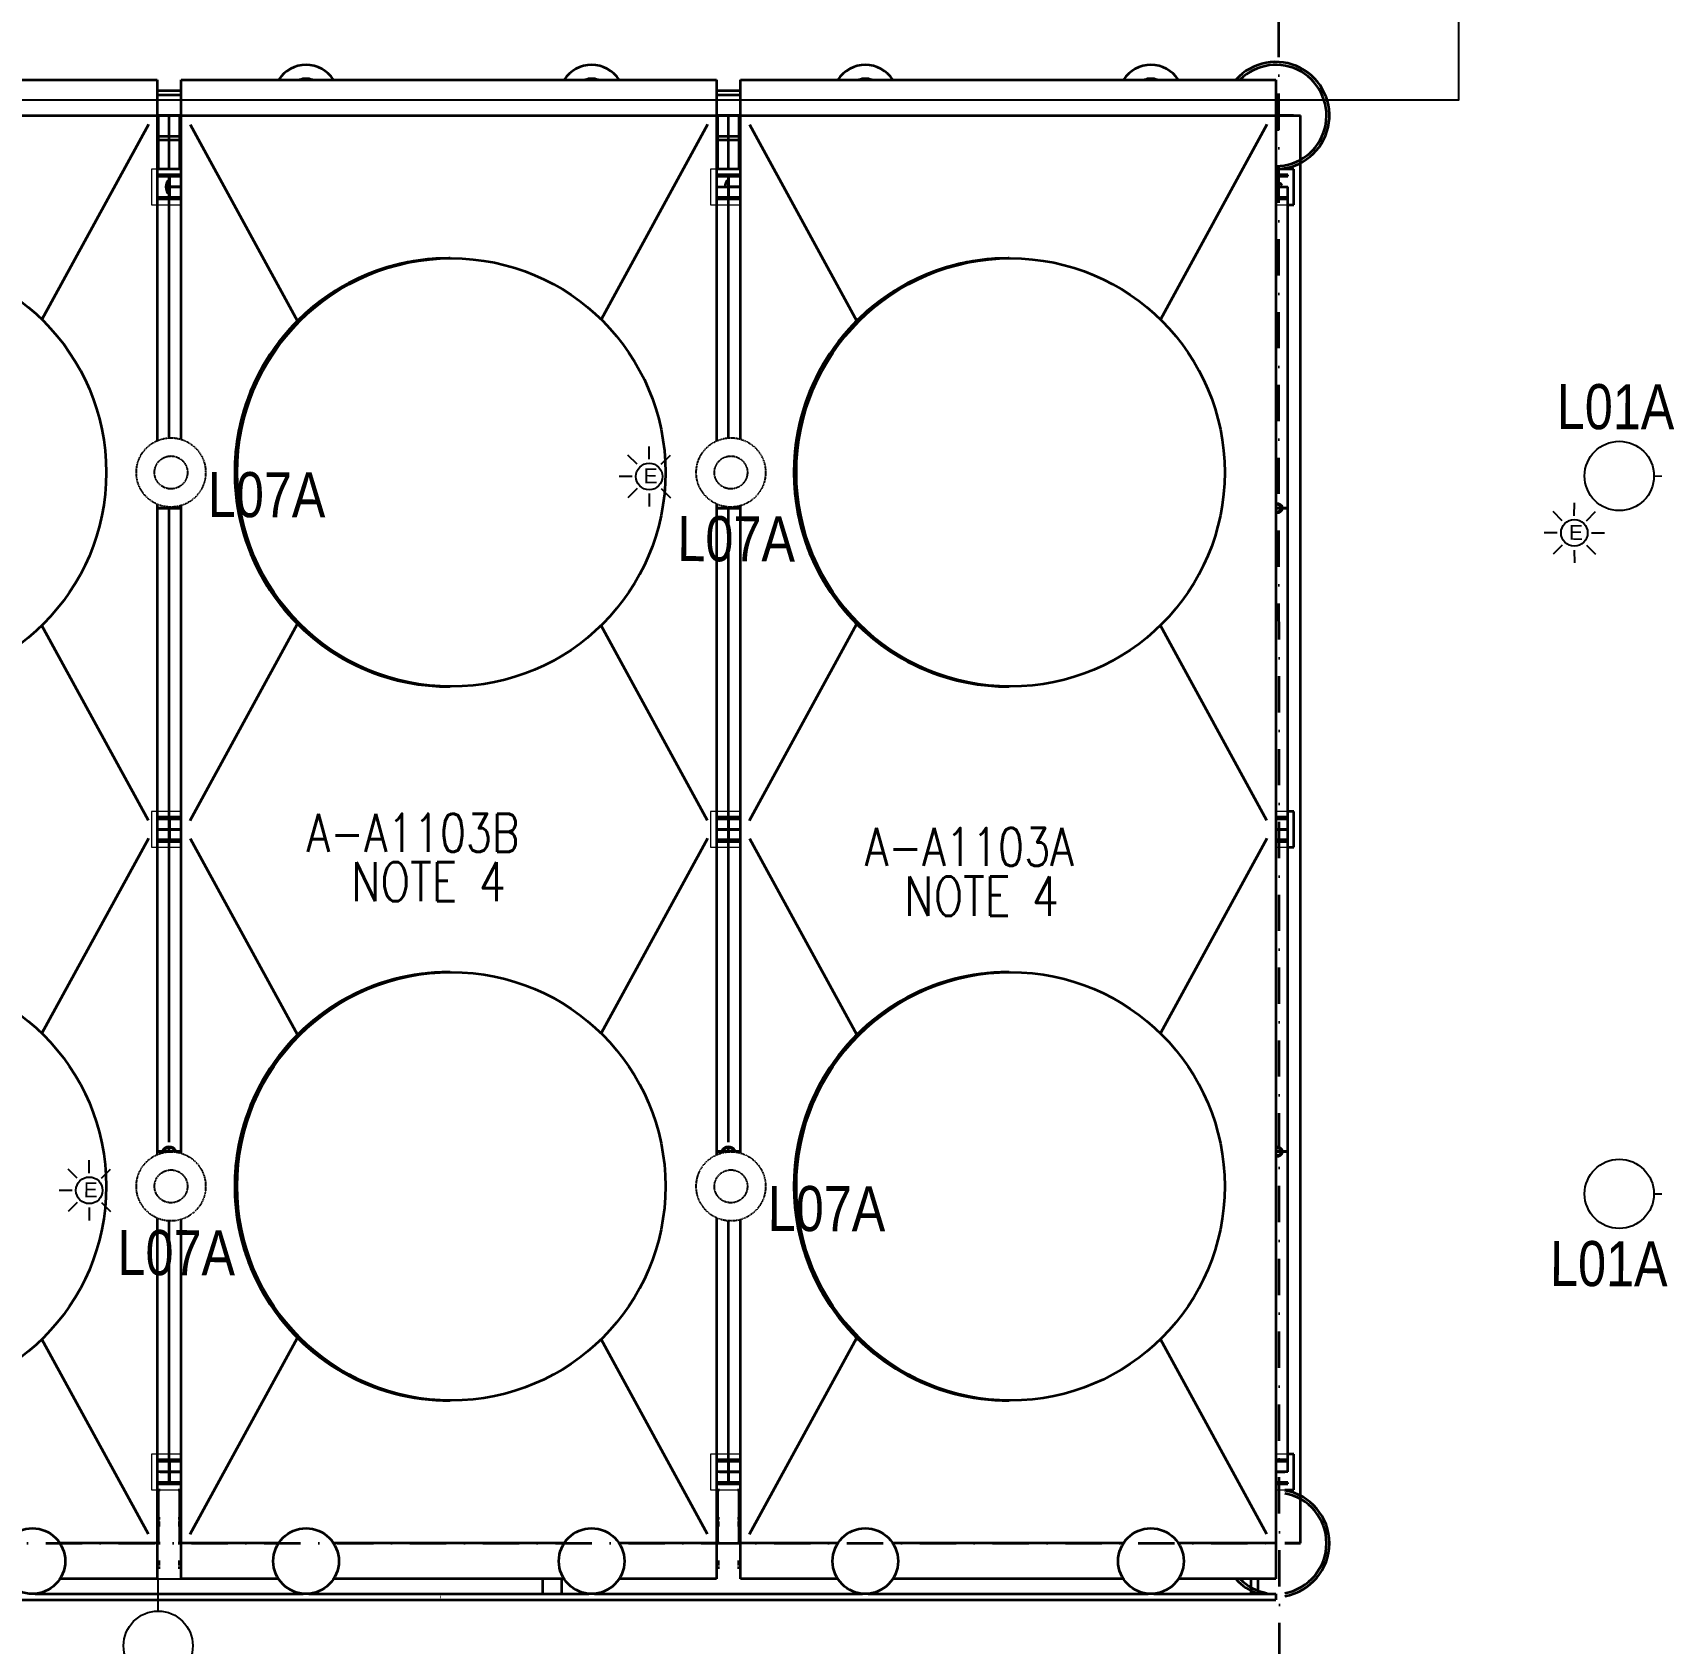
# Model space of a CAD drawing. Header units: inches. Extents: x 3135 to 9031, y -914 to 4011.
# Drawn here: x 5686 to 6230, y 2868 to 3409 of the extents above; entities that cross this region are included whole.
import ezdxf
from ezdxf.enums import TextEntityAlignment as Align

# ---------------------------------------------------------------- set-up
doc = ezdxf.new("R2010")
doc.units = ezdxf.units.IN
doc.header["$MEASUREMENT"] = 0
for name, pattern in [('BORDER2', [22.225044, 6.350013, -3.175006, 6.350013, -3.175006, 0, -3.175006]), ('DASHDOT2', [12.700025, 6.350013, -3.175006, 0, -3.175006]), ('DGN Style 2', [25.56082, 15.336492, -10.224328]), ('HIDDEN2', [0.1875, 0.125, -0.0625])]:
    doc.linetypes.add(name, pattern=pattern)
for name, color, linetype in [('Default', 7, 'Continuous'), ('E-LIGHTING', 41, 'Continuous'), ('TF_P_Equipment', 7, 'Continuous'), ('TF_P_Steel', 7, 'Continuous')]:
    doc.layers.add(name, color=color, linetype=linetype)
doc.styles.add('Arial', font='arial.ttf')
doc.styles.add('ROMANS', font='romans.shx')

# ---------------------------------------------------------------- blocks, each defined once
blk = doc.blocks.new('A$Cdd380a1b')
at = {"layer": 'TF_P_Equipment', "color": 8, "linetype": 'Continuous', "lineweight": 35}
for p, q in [((-58.9923, -8.7912), (-57.5861, -8.7912)), ((-57.5861, -8.7912), (-57.5861, -8.8849)), ((-57.5236, -8.7912), (-56.1173, -8.7912)), ((-57.5236, -8.8849), (-57.5236, -8.7912)), ((-56.1173, -8.7912), (-56.1173, -8.8849)), ((-56.0548, -8.7912), (-54.6486, -8.7912)), ((-56.0548, -8.8849), (-56.0548, -8.7912)), ((-54.6486, -8.7912), (-54.6486, -8.8849)), ((-58.9923, -8.8849), (-57.5861, -8.8849)), ((-57.5861, -8.8849), (-57.5861, -12.6349)), ((-57.5236, -12.6349), (-57.5236, -8.8849)), ((-57.5236, -8.8849), (-56.1173, -8.8849)), ((-56.1173, -8.8849), (-56.1173, -12.6349)), ((-56.0548, -8.8849), (-54.6486, -8.8849)), ((-56.0548, -12.6349), (-56.0548, -8.8849)), ((-54.6486, -8.8849), (-54.6486, -12.6349)), ((-57.6096, -8.9086), (-57.8892, -9.4206)), ((-57.5, -8.9086), (-57.2182, -9.4247)), ((-56.1408, -8.9086), (-56.4205, -9.4206)), ((-56.0313, -8.9086), (-55.7494, -9.4247)), ((-54.6721, -8.9086), (-54.9517, -9.4206)), ((-57.5236, -9.0256), (-57.5861, -9.0256)), ((-57.5236, -9.0256), (-57.5861, -9.0256)), ((-56.0548, -9.0256), (-56.1173, -9.0256)), ((-56.0548, -9.0256), (-56.1173, -9.0256)), ((-54.6017, -9.0256), (-54.6486, -9.0256)), ((-54.6017, -9.0256), (-54.6486, -9.0256)), ((-54.6017, -9.1193), (-54.6017, -9.0256)), ((-54.6017, -9.1193), (-54.6017, -9.0256)), ((-54.6173, -9.1193), (-54.6017, -9.1193)), ((-54.6173, -9.1193), (-54.6017, -9.1193)), ((-57.6096, -10.7363), (-57.8892, -10.2243)), ((-57.5, -10.7363), (-57.2182, -10.2202)), ((-56.1408, -10.7363), (-56.4205, -10.2243)), ((-56.0313, -10.7363), (-55.7494, -10.2202)), ((-54.6721, -10.7363), (-54.9517, -10.2243)), ((-54.6017, -10.7131), (-54.6173, -10.7131)), ((-54.6017, -10.7131), (-54.6173, -10.7131)), ((-54.6017, -10.8068), (-54.6017, -10.7131)), ((-54.6017, -10.8068), (-54.6017, -10.7131)), ((-57.6096, -10.7836), (-57.8892, -11.2956)), ((-57.5, -10.7836), (-57.2182, -11.2997)), ((-56.1408, -10.7836), (-56.4205, -11.2956)), ((-56.0313, -10.7836), (-55.7494, -11.2997)), ((-54.6721, -10.7836), (-54.9517, -11.2956)), ((-54.6173, -10.8068), (-54.6017, -10.8068)), ((-54.6173, -10.8068), (-54.6017, -10.8068)), ((-57.6096, -12.6113), (-57.8892, -12.0993)), ((-57.5, -12.6113), (-57.2182, -12.0952)), ((-56.1408, -12.6113), (-56.4205, -12.0993)), ((-56.0313, -12.6113), (-55.7494, -12.0952)), ((-54.6721, -12.6113), (-54.9517, -12.0993)), ((-54.6017, -12.4006), (-54.6173, -12.4006)), ((-54.6017, -12.4006), (-54.6173, -12.4006)), ((-54.6017, -12.4943), (-54.6017, -12.4006)), ((-54.6017, -12.4943), (-54.6017, -12.4006)), ((-57.5861, -12.4943), (-57.5786, -12.4943)), ((-57.5861, -12.4943), (-57.5786, -12.4943)), ((-57.5311, -12.4943), (-57.5236, -12.4943)), ((-57.5311, -12.4943), (-57.5236, -12.4943)), ((-56.1173, -12.4943), (-56.1098, -12.4943)), ((-56.1173, -12.4943), (-56.1098, -12.4943)), ((-56.0623, -12.4943), (-56.0548, -12.4943)), ((-56.0623, -12.4943), (-56.0548, -12.4943)), ((-54.6248, -12.4943), (-54.6017, -12.4943)), ((-54.6248, -12.4943), (-54.6017, -12.4943)), ((-57.5861, -12.6349), (-57.842, -12.6349)), ((-57.5861, -12.6349), (-57.5861, -12.7287)), ((-57.5236, -12.7287), (-57.5236, -12.6349)), ((-57.2677, -12.6349), (-57.5236, -12.6349)), ((-56.5177, -12.6349), (-57.1232, -12.6349)), ((-56.1173, -12.6349), (-56.3732, -12.6349)), ((-56.1173, -12.6349), (-56.1173, -12.7287)), ((-55.799, -12.6349), (-56.0548, -12.6349)), ((-56.0548, -12.7287), (-56.0548, -12.6349)), ((-55.049, -12.6349), (-55.6545, -12.6349)), ((-54.6486, -12.6349), (-54.9045, -12.6349)), ((-54.6486, -12.6349), (-54.6486, -12.7287)), ((-57.5861, -12.7287), (-57.842, -12.7287)), ((-57.2677, -12.7287), (-57.5236, -12.7287)), ((-56.5177, -12.7287), (-57.1232, -12.7287)), ((-56.1173, -12.7287), (-56.3732, -12.7287)), ((-55.799, -12.7287), (-56.0548, -12.7287)), ((-55.049, -12.7287), (-55.6545, -12.7287)), ((-54.6486, -12.7287), (-54.9045, -12.7287))]:
    blk.add_line(p, q, dxfattribs=at)
at = {"layer": 'TF_P_Equipment', "color": 8, "linetype": 'HIDDEN2', "lineweight": 18}
for p, q in [((-57.6017, -9.0256), (-57.6017, -9.1193)), ((-57.6017, -9.0256), (-57.6017, -9.1193)), ((-57.5861, -9.0256), (-57.6017, -9.0256)), ((-57.5861, -9.0256), (-57.6017, -9.0256)), ((-56.1173, -9.0256), (-56.133, -9.0256)), ((-56.1173, -9.0256), (-56.133, -9.0256)), ((-56.133, -9.0256), (-56.133, -9.1193)), ((-56.133, -9.0256), (-56.133, -9.1193)), ((-57.6017, -9.1193), (-57.5236, -9.1193)), ((-57.6017, -9.1193), (-57.5236, -9.1193)), ((-56.133, -9.1193), (-56.0548, -9.1193)), ((-56.133, -9.1193), (-56.0548, -9.1193)), ((-54.6486, -9.1193), (-54.6173, -9.1193)), ((-54.6486, -9.1193), (-54.6173, -9.1193)), ((-57.5236, -10.7131), (-57.6017, -10.7131)), ((-57.5236, -10.7131), (-57.6017, -10.7131)), ((-57.6017, -10.7131), (-57.6017, -10.8068)), ((-57.6017, -10.7131), (-57.6017, -10.8068)), ((-56.133, -10.7131), (-56.133, -10.8068)), ((-56.133, -10.7131), (-56.133, -10.8068)), ((-56.0548, -10.7131), (-56.133, -10.7131)), ((-56.0548, -10.7131), (-56.133, -10.7131)), ((-54.6173, -10.7131), (-54.6486, -10.7131)), ((-54.6173, -10.7131), (-54.6486, -10.7131)), ((-57.6017, -10.8068), (-57.5236, -10.8068)), ((-57.6017, -10.8068), (-57.5236, -10.8068)), ((-56.133, -10.8068), (-56.0548, -10.8068)), ((-56.133, -10.8068), (-56.0548, -10.8068)), ((-54.6486, -10.8068), (-54.6173, -10.8068)), ((-54.6486, -10.8068), (-54.6173, -10.8068)), ((-57.6017, -12.4006), (-57.6017, -12.4943)), ((-57.6017, -12.4006), (-57.6017, -12.4943)), ((-57.5236, -12.4006), (-57.6017, -12.4006)), ((-57.5236, -12.4006), (-57.6017, -12.4006)), ((-56.133, -12.4006), (-56.133, -12.4943)), ((-56.133, -12.4006), (-56.133, -12.4943)), ((-56.0548, -12.4006), (-56.133, -12.4006)), ((-56.0548, -12.4006), (-56.133, -12.4006)), ((-54.6173, -12.4006), (-54.6486, -12.4006)), ((-54.6173, -12.4006), (-54.6486, -12.4006)), ((-57.6017, -12.4943), (-57.5861, -12.4943)), ((-57.6017, -12.4943), (-57.5861, -12.4943)), ((-57.5786, -12.4943), (-57.5311, -12.4943)), ((-57.5786, -12.4943), (-57.5311, -12.4943)), ((-56.133, -12.4943), (-56.1173, -12.4943)), ((-56.133, -12.4943), (-56.1173, -12.4943)), ((-56.1098, -12.4943), (-56.0623, -12.4943)), ((-56.1098, -12.4943), (-56.0623, -12.4943)), ((-54.6486, -12.4943), (-54.6248, -12.4943)), ((-54.6486, -12.4943), (-54.6248, -12.4943))]:
    blk.add_line(p, q, dxfattribs=at)
at = {"layer": 'TF_P_Equipment', "color": 8, "linetype": 'Continuous', "lineweight": 35}
for centre, radius in [((-58.2828, -9.8224), 0.5625), ((-58.2828, -9.8224), 0.5625), ((-56.8141, -9.8224), 0.5625), ((-56.8141, -9.8224), 0.5625), ((-55.3453, -9.8224), 0.5625), ((-55.3453, -9.8224), 0.5625), ((-58.2828, -11.6974), 0.5625), ((-58.2828, -11.6974), 0.5625), ((-56.8141, -11.6974), 0.5625), ((-56.8141, -11.6974), 0.5625), ((-55.3453, -11.6974), 0.5625), ((-55.3453, -11.6974), 0.5625), ((-57.9142, -12.6818), 0.0861), ((-57.1955, -12.6818), 0.0861), ((-56.4455, -12.6818), 0.0861), ((-55.7267, -12.6818), 0.0861), ((-54.9767, -12.6818), 0.0861)]:
    blk.add_circle(centre, radius, dxfattribs=at)
for centre, radius, start, end in [((-57.1955, -8.8381), 0.0861, 32.9759, 147.0241), ((-56.4455, -8.8381), 0.0861, 32.9759, 147.0241), ((-55.7267, -8.8381), 0.0861, 32.9759, 147.0241), ((-54.9767, -8.8381), 0.0861, 32.9759, 147.0241), ((-57.1955, -8.8381), 0.0498, 70.2501, 109.7499), ((-56.4455, -8.8381), 0.0498, 70.2501, 109.7499), ((-55.7267, -8.8381), 0.0498, 70.2501, 109.7499), ((-54.9767, -8.8381), 0.0498, 70.2501, 109.7499), ((-56.8204, -9.8224), 0.5625, 89.6749, 270.3251), ((-56.8204, -9.8224), 0.5625, 90, 270.3251), ((-56.8204, -9.8224), 0.5625, 89.6749, 135), ((-56.8204, -9.8224), 0.5625, 89.6749, 90), ((-55.3517, -9.8224), 0.5625, 89.6749, 270.3251), ((-55.3517, -9.8224), 0.5625, 90, 270.3251), ((-55.3517, -9.8224), 0.5625, 89.6749, 135), ((-55.3517, -9.8224), 0.5625, 89.6749, 90), ((-56.8204, -9.8224), 0.5625, 135, 225), ((-55.3517, -9.8224), 0.5625, 135, 225), ((-56.8204, -9.8224), 0.5625, 225, 270.3251), ((-55.3517, -9.8224), 0.5625, 225, 270.3251), ((-56.8204, -11.6974), 0.5625, 89.6749, 270.3251), ((-56.8204, -11.6974), 0.5625, 90, 270.3251), ((-56.8204, -11.6974), 0.5625, 89.6749, 135), ((-56.8204, -11.6974), 0.5625, 89.6749, 90), ((-55.3517, -11.6974), 0.5625, 89.6749, 270.3251), ((-55.3517, -11.6974), 0.5625, 90, 270.3251), ((-55.3517, -11.6974), 0.5625, 89.6749, 135), ((-55.3517, -11.6974), 0.5625, 89.6749, 90), ((-56.8204, -11.6974), 0.5625, 135, 225), ((-55.3517, -11.6974), 0.5625, 135, 225), ((-56.8204, -11.6974), 0.5625, 225, 270.3251), ((-55.3517, -11.6974), 0.5625, 225, 270.3251)]:
    blk.add_arc(centre, radius, start, end, dxfattribs=at)
at = {"layer": 'TF_P_Steel', "color": 8, "linetype": 'Continuous', "lineweight": 35}
for p, q in [((-57.5236, -8.8201), (-57.5861, -8.8201)), ((-57.5861, -8.8303), (-57.5236, -8.8303)), ((-56.0548, -8.8201), (-56.1173, -8.8201)), ((-56.1173, -8.8303), (-56.0548, -8.8303)), ((-54.6422, -8.9248), (-54.6422, -8.8451)), ((-57.5826, -8.8849), (-57.527, -8.8849)), ((-57.5826, -9.0256), (-57.5826, -8.8849)), ((-57.527, -9.0256), (-57.527, -8.8849)), ((-56.1139, -8.8849), (-56.0583, -8.8849)), ((-56.1139, -9.0256), (-56.1139, -8.8849)), ((-56.0583, -9.0256), (-56.0583, -8.8849)), ((-54.6023, -8.8849), (-54.6486, -8.8849)), ((-54.6486, -8.8849), (-54.5837, -8.8849)), ((-54.5837, -12.6349), (-54.5837, -8.8849)), ((-57.5861, -8.9396), (-57.5236, -8.9396)), ((-57.5236, -8.9498), (-57.5861, -8.9498)), ((-56.1173, -8.9396), (-56.0548, -8.9396)), ((-56.0548, -8.9498), (-56.1173, -8.9498)), ((-57.5236, -9.0407), (-57.5861, -9.0407)), ((-57.5548, -9.0411), (-57.5861, -9.0411)), ((-57.5548, -9.0411), (-57.5861, -9.0411)), ((-57.5548, -9.0411), (-57.5861, -9.0411)), ((-57.5861, -9.0446), (-57.556, -9.0446)), ((-57.556, -9.0446), (-57.556, -9.0549)), ((-57.5236, -9.0411), (-57.5548, -9.0411)), ((-57.5548, -9.1038), (-57.5548, -9.0411)), ((-57.5548, -9.0411), (-57.5548, -9.1038)), ((-57.5548, -9.0411), (-57.5548, -9.1038)), ((-57.5548, -9.0411), (-57.5548, -9.1038)), ((-57.5536, -9.0446), (-57.5236, -9.0446)), ((-57.5536, -9.1003), (-57.5536, -9.0446)), ((-56.0548, -9.0407), (-56.1173, -9.0407)), ((-56.1173, -9.0446), (-56.0873, -9.0446)), ((-56.0873, -9.0446), (-56.0873, -9.1003)), ((-56.0861, -9.1038), (-56.0861, -9.0411)), ((-56.0548, -9.0411), (-56.0861, -9.0411)), ((-56.0861, -9.1038), (-56.0861, -9.0411)), ((-56.0548, -9.0411), (-56.0861, -9.0411)), ((-56.0849, -9.1003), (-56.0849, -9.0446)), ((-56.0849, -9.0446), (-56.0548, -9.0446)), ((-54.6173, -9.0407), (-54.6486, -9.0407)), ((-54.6474, -9.0446), (-54.6173, -9.0446)), ((-54.6474, -9.1003), (-54.6474, -9.0446)), ((-54.6173, -9.0446), (-54.6173, -9.0407)), ((-57.556, -9.1003), (-57.5861, -9.1003)), ((-57.5621, -9.0724), (-57.5236, -9.0724)), ((-57.556, -9.058), (-57.556, -9.0869)), ((-57.556, -9.09), (-57.556, -9.1003)), ((-57.5236, -9.1003), (-57.5536, -9.1003)), ((-56.1173, -9.0724), (-56.0548, -9.0724)), ((-56.0873, -9.1003), (-56.1173, -9.1003)), ((-56.0548, -9.1003), (-56.0849, -9.1003)), ((-54.6486, -9.0724), (-54.6173, -9.0724)), ((-54.6173, -9.1003), (-54.6474, -9.1003)), ((-54.6173, -9.9162), (-54.6173, -9.0724)), ((-54.6173, -9.1042), (-54.6173, -9.1003)), ((-57.5548, -9.1038), (-57.5861, -9.1038)), ((-57.5548, -9.1038), (-57.5861, -9.1038)), ((-57.5548, -9.1038), (-57.5861, -9.1038)), ((-57.5861, -9.1042), (-57.5236, -9.1042)), ((-57.5236, -9.1038), (-57.5548, -9.1038)), ((-56.1173, -9.1042), (-56.0548, -9.1042)), ((-56.0548, -9.1038), (-56.0861, -9.1038)), ((-56.0548, -9.1038), (-56.0861, -9.1038)), ((-54.6486, -9.1042), (-54.6173, -9.1042)), ((-57.5861, -9.9162), (-57.5236, -9.9162)), ((-57.5236, -9.9162), (-57.5861, -9.9162)), ((-56.1173, -9.9162), (-56.0548, -9.9162)), ((-56.0548, -9.9162), (-56.1173, -9.9162)), ((-54.6173, -9.9162), (-54.6486, -9.9162)), ((-54.6486, -9.9162), (-54.6173, -9.9162)), ((-54.6486, -9.9162), (-54.6173, -9.9162)), ((-54.6173, -10.7599), (-54.6173, -9.9162)), ((-54.6173, -10.7599), (-54.6173, -9.9162)), ((-57.5236, -10.7282), (-57.5861, -10.7282)), ((-57.5548, -10.7286), (-57.5861, -10.7286)), ((-57.5548, -10.7286), (-57.5861, -10.7286)), ((-57.5548, -10.7286), (-57.5861, -10.7286)), ((-57.5861, -10.7321), (-57.556, -10.7321)), ((-57.556, -10.7321), (-57.556, -10.7878)), ((-57.5548, -10.7286), (-57.5236, -10.7286)), ((-57.5548, -10.7913), (-57.5548, -10.7286)), ((-57.5548, -10.7286), (-57.5548, -10.7913)), ((-57.5548, -10.7286), (-57.5548, -10.7913)), ((-57.5548, -10.7286), (-57.5548, -10.7913)), ((-57.5536, -10.7878), (-57.5536, -10.7321)), ((-57.5536, -10.7321), (-57.5236, -10.7321)), ((-56.0548, -10.7282), (-56.1173, -10.7282)), ((-56.1173, -10.7321), (-56.0873, -10.7321)), ((-56.0873, -10.7321), (-56.0873, -10.7878)), ((-56.0861, -10.7913), (-56.0861, -10.7286)), ((-56.0861, -10.7286), (-56.0548, -10.7286)), ((-56.0861, -10.7913), (-56.0861, -10.7286)), ((-56.0861, -10.7286), (-56.0548, -10.7286)), ((-56.0849, -10.7321), (-56.0548, -10.7321)), ((-56.0849, -10.7878), (-56.0849, -10.7321)), ((-54.6173, -10.7282), (-54.6486, -10.7282)), ((-54.6474, -10.7878), (-54.6474, -10.7321)), ((-54.6474, -10.7321), (-54.6173, -10.7321)), ((-54.6173, -10.7321), (-54.6173, -10.7282)), ((-57.5236, -10.7599), (-57.5861, -10.7599)), ((-57.5861, -10.7599), (-57.5236, -10.7599)), ((-57.556, -10.7878), (-57.5861, -10.7878)), ((-57.5548, -10.7913), (-57.5861, -10.7913)), ((-57.5548, -10.7913), (-57.5861, -10.7913)), ((-57.5548, -10.7913), (-57.5861, -10.7913)), ((-57.5861, -10.7917), (-57.5236, -10.7917)), ((-57.5548, -10.7913), (-57.5236, -10.7913)), ((-57.5236, -10.7878), (-57.5536, -10.7878)), ((-56.1173, -10.7599), (-56.0548, -10.7599)), ((-56.0548, -10.7599), (-56.1173, -10.7599)), ((-56.0873, -10.7878), (-56.1173, -10.7878)), ((-56.1173, -10.7917), (-56.0548, -10.7917)), ((-56.0861, -10.7913), (-56.0548, -10.7913)), ((-56.0861, -10.7913), (-56.0548, -10.7913)), ((-56.0548, -10.7878), (-56.0849, -10.7878)), ((-54.6486, -10.7599), (-54.6173, -10.7599)), ((-54.6173, -10.7599), (-54.6486, -10.7599)), ((-54.6173, -10.7599), (-54.6486, -10.7599)), ((-54.6486, -10.7917), (-54.6173, -10.7917)), ((-54.6173, -10.7878), (-54.6474, -10.7878)), ((-54.6173, -11.6064), (-54.6173, -10.7599)), ((-54.6173, -10.7917), (-54.6173, -10.7878)), ((-57.5861, -11.6064), (-57.5236, -11.6064)), ((-57.5236, -11.6064), (-57.5861, -11.6064)), ((-56.1173, -11.6064), (-56.0548, -11.6064)), ((-56.0548, -11.6064), (-56.1173, -11.6064)), ((-54.6486, -11.6064), (-54.6173, -11.6064)), ((-54.6173, -11.6064), (-54.6486, -11.6064)), ((-54.6173, -12.4474), (-54.6173, -11.6064)), ((-57.5236, -12.4157), (-57.5861, -12.4157)), ((-57.5548, -12.4161), (-57.5861, -12.4161)), ((-57.5548, -12.4161), (-57.5861, -12.4161)), ((-57.5548, -12.4161), (-57.5861, -12.4161)), ((-57.5548, -12.4788), (-57.5548, -12.4161)), ((-57.5548, -12.4161), (-57.5236, -12.4161)), ((-57.5548, -12.4161), (-57.5548, -12.4788)), ((-57.5548, -12.4161), (-57.5548, -12.4788)), ((-57.5548, -12.4161), (-57.5548, -12.4788)), ((-56.0548, -12.4157), (-56.1173, -12.4157)), ((-56.0861, -12.4788), (-56.0861, -12.4161)), ((-56.0861, -12.4161), (-56.0548, -12.4161)), ((-56.0861, -12.4788), (-56.0861, -12.4161)), ((-56.0861, -12.4161), (-56.0548, -12.4161)), ((-54.6173, -12.4157), (-54.6486, -12.4157)), ((-54.6173, -12.4196), (-54.6173, -12.4157)), ((-57.5861, -12.4196), (-57.556, -12.4196)), ((-57.5236, -12.4474), (-57.5861, -12.4474)), ((-57.5786, -12.4474), (-57.5311, -12.4474)), ((-57.556, -12.4196), (-57.556, -12.4753)), ((-57.5536, -12.4753), (-57.5536, -12.4196)), ((-57.5536, -12.4196), (-57.5236, -12.4196)), ((-56.1173, -12.4196), (-56.0873, -12.4196)), ((-56.0548, -12.4474), (-56.1173, -12.4474)), ((-56.1098, -12.4474), (-56.0623, -12.4474)), ((-56.0873, -12.4196), (-56.0873, -12.4753)), ((-56.0849, -12.4753), (-56.0849, -12.4196)), ((-56.0849, -12.4196), (-56.0548, -12.4196)), ((-54.6173, -12.4474), (-54.6486, -12.4474)), ((-54.6486, -12.4474), (-54.6248, -12.4474)), ((-54.6474, -12.4196), (-54.6173, -12.4196)), ((-54.6474, -12.4753), (-54.6474, -12.4196)), ((-57.556, -12.4753), (-57.5861, -12.4753)), ((-57.5548, -12.4788), (-57.5861, -12.4788)), ((-57.5548, -12.4788), (-57.5861, -12.4788)), ((-57.5548, -12.4788), (-57.5861, -12.4788)), ((-57.5861, -12.4792), (-57.5236, -12.4792)), ((-57.5826, -12.6349), (-57.5826, -12.4943)), ((-57.5548, -12.4788), (-57.5236, -12.4788)), ((-57.5236, -12.4753), (-57.5536, -12.4753)), ((-57.527, -12.6349), (-57.527, -12.4943)), ((-56.0873, -12.4753), (-56.1173, -12.4753)), ((-56.1173, -12.4792), (-56.0548, -12.4792)), ((-56.1139, -12.6349), (-56.1139, -12.4943)), ((-56.0861, -12.4788), (-56.0548, -12.4788)), ((-56.0861, -12.4788), (-56.0548, -12.4788)), ((-56.0548, -12.4753), (-56.0849, -12.4753)), ((-56.0583, -12.6349), (-56.0583, -12.4943)), ((-54.6486, -12.4792), (-54.6173, -12.4792)), ((-54.6173, -12.4753), (-54.6474, -12.4753)), ((-54.6173, -12.4792), (-54.6173, -12.4753)), ((-57.5786, -12.5701), (-57.5861, -12.5701)), ((-57.5861, -12.5803), (-57.5786, -12.5803)), ((-57.5861, -12.5873), (-57.5786, -12.5873)), ((-57.5236, -12.5701), (-57.5311, -12.5701)), ((-57.5311, -12.5803), (-57.5236, -12.5803)), ((-57.5311, -12.5873), (-57.5236, -12.5873)), ((-56.1098, -12.5701), (-56.1173, -12.5701)), ((-56.1173, -12.5803), (-56.1098, -12.5803)), ((-56.1173, -12.5873), (-56.1098, -12.5873)), ((-56.0548, -12.5701), (-56.0623, -12.5701)), ((-56.0623, -12.5803), (-56.0548, -12.5803)), ((-56.0623, -12.5873), (-56.0548, -12.5873)), ((-57.5786, -12.6349), (-57.5826, -12.6349)), ((-57.527, -12.6349), (-57.5311, -12.6349)), ((-56.1098, -12.6349), (-56.1139, -12.6349)), ((-56.0583, -12.6349), (-56.0623, -12.6349)), ((-54.6248, -12.6349), (-54.6009, -12.6349)), ((-54.6248, -12.6349), (-54.5837, -12.6349)), ((-54.5837, -12.6349), (-54.6248, -12.6349)), ((-57.5861, -12.6826), (-57.5786, -12.6826)), ((-57.5861, -12.6896), (-57.5786, -12.6896)), ((-57.5786, -12.6998), (-57.5861, -12.6998)), ((-57.5311, -12.6826), (-57.5236, -12.6826)), ((-57.5311, -12.6896), (-57.5236, -12.6896)), ((-57.5236, -12.6998), (-57.5311, -12.6998)), ((-56.1173, -12.6826), (-56.1098, -12.6826)), ((-56.1173, -12.6896), (-56.1098, -12.6896)), ((-56.1098, -12.6998), (-56.1173, -12.6998)), ((-56.0623, -12.6826), (-56.0548, -12.6826)), ((-56.0623, -12.6896), (-56.0548, -12.6896)), ((-56.0548, -12.6998), (-56.0623, -12.6998)), ((-56.5736, -12.7676), (-56.5736, -12.7287)), ((-54.7134, -12.7676), (-54.7134, -12.7287)), ((-54.6962, -12.7287), (-54.6962, -12.7676)), ((-66.3673, -12.7835), (-54.6486, -12.7835)), ((-57.9068, -12.7676), (-57.2029, -12.7676)), ((-57.1881, -12.7676), (-56.4529, -12.7676)), ((-56.4736, -12.7676), (-56.4736, -12.7632)), ((-56.4381, -12.7676), (-55.7341, -12.7676)), ((-55.7193, -12.7676), (-54.9841, -12.7676)), ((-54.9693, -12.7676), (-54.6486, -12.7676)), ((-54.6486, -12.7676), (-54.6486, -12.7835))]:
    blk.add_line(p, q, dxfattribs=at)
at = {"layer": 'TF_P_Steel', "color": 8, "linetype": 'DASHDOT2', "lineweight": 35}
for p, q in [((-57.5861, -8.8849), (-57.5236, -8.8849)), ((-57.5236, -8.8849), (-57.5861, -8.8849)), ((-57.5548, -9.0256), (-57.5548, -8.8849)), ((-56.1173, -8.8849), (-56.0548, -8.8849)), ((-56.0548, -8.8849), (-56.1173, -8.8849)), ((-56.0861, -9.0256), (-56.0861, -8.8849)), ((-57.5548, -9.0724), (-57.5621, -9.0724)), ((-57.5548, -9.0724), (-57.5621, -9.0724)), ((-57.5548, -9.0724), (-57.5621, -9.0724)), ((-57.5236, -9.0724), (-57.5548, -9.0724)), ((-57.5548, -9.9162), (-57.5548, -9.0724)), ((-56.0548, -9.0724), (-56.0861, -9.0724)), ((-56.0548, -9.0724), (-56.0861, -9.0724)), ((-56.0861, -9.9162), (-56.0861, -9.0724)), ((-57.5548, -10.7599), (-57.5548, -9.9162)), ((-56.0861, -10.7599), (-56.0861, -9.9162)), ((-57.5548, -10.7599), (-57.5861, -10.7599)), ((-57.5548, -10.7599), (-57.5861, -10.7599)), ((-57.5548, -10.7599), (-57.5861, -10.7599)), ((-57.5548, -10.7599), (-57.5236, -10.7599)), ((-57.5548, -11.5815), (-57.5548, -10.7599)), ((-56.0861, -10.7599), (-56.0548, -10.7599)), ((-56.0861, -10.7599), (-56.0548, -10.7599)), ((-56.0861, -11.5815), (-56.0861, -10.7599)), ((-57.5548, -11.6064), (-57.5548, -11.5961)), ((-57.5548, -11.6168), (-57.5548, -11.6064)), ((-56.0861, -11.6064), (-56.0861, -11.5961)), ((-56.0861, -11.6168), (-56.0861, -11.6064)), ((-57.5548, -12.4474), (-57.5548, -11.6312)), ((-56.0861, -12.4474), (-56.0861, -11.6312)), ((-57.5548, -12.4474), (-57.5861, -12.4474)), ((-57.5548, -12.4474), (-57.5861, -12.4474)), ((-57.5548, -12.4474), (-57.5861, -12.4474)), ((-57.5548, -12.4474), (-57.5236, -12.4474)), ((-56.0861, -12.4474), (-56.0548, -12.4474)), ((-56.0861, -12.4474), (-56.0548, -12.4474)), ((-57.5861, -12.6349), (-57.5786, -12.6349)), ((-57.5861, -12.6349), (-57.5786, -12.6349)), ((-57.5786, -12.6349), (-57.5861, -12.6349)), ((-57.5311, -12.6349), (-57.5236, -12.6349)), ((-57.5311, -12.6349), (-57.5236, -12.6349)), ((-57.5236, -12.6349), (-57.5311, -12.6349)), ((-56.1173, -12.6349), (-56.1098, -12.6349)), ((-56.1173, -12.6349), (-56.1098, -12.6349)), ((-56.1098, -12.6349), (-56.1173, -12.6349)), ((-56.0623, -12.6349), (-56.0548, -12.6349)), ((-56.0623, -12.6349), (-56.0548, -12.6349)), ((-56.0548, -12.6349), (-56.0623, -12.6349)), ((-56.5236, -12.7676), (-56.5236, -12.7287)), ((-66.3673, -12.7756), (-54.6486, -12.7756))]:
    blk.add_line(p, q, dxfattribs=at)
at = {"layer": 'TF_P_Steel', "color": 8, "linetype": 'DASHDOT2', "lineweight": 35, "ltscale": 0.015}
for points in [[(-54.6376, -17.339), (-54.6422, -5.1349)], [(-76.4334, -8.8849), (-54.6422, -8.8849)], [(-76.4334, -12.6349), (-54.6422, -12.6349)]]:
    blk.add_lwpolyline(points, dxfattribs=at)
at = {"layer": 'TF_P_Steel', "color": 8, "linetype": 'Continuous', "lineweight": 35}
for centre, radius, start, end in [((-54.6486, -8.8849), 0.1407, 272.075, 138.2233), ((-54.6486, -8.8849), 0.133, 270, 135.1915), ((-54.6486, -12.6349), 0.1407, 279.7168, 80.2832), ((-54.6486, -12.6349), 0.133, 280.2844, 79.7156), ((-54.6486, -12.6349), 0.1407, 221.7767, 250.5391), ((-54.6486, -12.6349), 0.133, 224.8085, 259.7156)]:
    blk.add_arc(centre, radius, start, end, dxfattribs=at)
for centre, major_axis, ratio, start_param, end_param in [((-57.5548, -9.0724), (0, 0.0176), 0.498124, 0, 3.141593), ((-57.5548, -9.0724), (0, 0.0176), 0.498124, 0, 3.141593), ((-57.5548, -9.0724), (0, 0.0176), 0.498124, 0, 3.141593), ((-57.5548, -9.0724), (0, 0.0176), 0.498124, 0, 3.141593), ((-57.5548, -9.0724), (0, 0.0176), 0.498124, 0, 3.141593), ((-57.5548, -9.0724), (0, 0.0176), 0.498124, 0, 3.141593), ((-57.5548, -9.0724), (0, 0.0176), 0.498124, 0, 3.141593), ((-57.5548, -9.0724), (0, 0.0176), 0.498124, 0, 3.141593), ((-57.5548, -9.0724), (0, 0.0176), 0.498124, 0, 3.141593), ((-57.5548, -9.0724), (0, 0.0176), 0.498124, 0, 3.141593), ((-57.5548, -9.0724), (0, 0.0146), 0.498124, 0, 3.141593), ((-57.5548, -9.0724), (0, 0.0146), 0.498124, 0, 3.141593), ((-57.5548, -9.0724), (0, 0.0146), 0.498124, 0, 3.141593), ((-57.5548, -9.0724), (0, 0.0146), 0.498124, 0, 3.141593), ((-57.5548, -9.0724), (0, 0.0146), 0.498124, 0, 3.141593), ((-57.5548, -9.0724), (0, 0.0146), 0.498124, 0, 3.141593), ((-57.5548, -9.0724), (0, 0.0146), 0.498124, 0, 3.141593), ((-57.5548, -9.0724), (0, 0.0146), 0.498124, 0, 3.141593), ((-57.5548, -9.0724), (0, 0.0146), 0.498124, 0, 3.141593), ((-57.5548, -9.0724), (0, 0.0146), 0.498124, 0, 3.141593), ((-56.0861, -9.0724), (0, 0.0176), 0.506201, 0.260614, 1.570797), ((-56.0861, -9.0724), (0, 0.0176), 0.506201, 0.260614, 1.570797), ((-54.6486, -9.0725), (0, 0.0176), 0.506201, 4.712569, 6.146676), ((-54.6486, -9.0725), (0, 0.0176), 0.506201, 4.712569, 6.146676), ((-54.6486, -9.0725), (0, 0.0146), 0.506201, 4.712605, 6.119147), ((-54.6486, -9.0725), (0, 0.0146), 0.506201, 4.712605, 6.119147), ((-54.6486, -9.0725), (0.0176, 0), 0.707107, 0.319687, 1.177293), ((-54.6486, -9.9162), (0.0176, 0), 0.707107, 0, 1.570796), ((-54.6486, -9.9162), (0.0146, 0), 0.707107, 0, 1.570796), ((-54.6486, -9.9162), (0.0176, 0), 0.707108, 4.712389, 6.283185), ((-54.6486, -9.9162), (0.0146, 0), 0.707108, 4.712389, 6.283185), ((-57.5548, -11.6064), (-0.0176, 0), 0.70597, 5.750169, 6.283185), ((-57.5548, -11.6064), (-0.0176, 0), 0.708246, 0, 3.141593), ((-57.5548, -11.6064), (0.0176, 0), 0.70597, 0, 2.608576), ((-57.5548, -11.6064), (-0.0146, 0), 0.70597, 5.750169, 6.283185), ((-57.5548, -11.6064), (-0.0146, 0), 0.708246, 0, 3.141593), ((-57.5548, -11.6064), (0.0146, 0), 0.70597, 0, 2.608576), ((-56.0861, -11.6064), (-0.0176, 0), 0.70597, 5.750169, 6.283185), ((-56.0861, -11.6064), (-0.0176, 0), 0.708246, 0, 3.141593), ((-56.0861, -11.6064), (0.0176, 0), 0.70597, 0, 2.608576), ((-56.0861, -11.6064), (-0.0146, 0), 0.70597, 5.750169, 6.283185), ((-56.0861, -11.6064), (-0.0146, 0), 0.708246, 0, 3.141593), ((-56.0861, -11.6064), (0.0146, 0), 0.70597, 0, 2.608576), ((-54.6486, -11.6064), (0.0176, 0), 0.70597, 0, 1.570796), ((-54.6486, -11.6064), (0.0146, 0), 0.70597, 0, 1.570796), ((-54.6486, -11.6064), (0.0146, 0), 0.708246, 4.712389, 6.283185), ((-54.6486, -11.6064), (0.0176, 0), 0.708246, 4.712389, 6.283185)]:
    blk.add_ellipse(centre, major_axis=major_axis, ratio=ratio, start_param=start_param, end_param=end_param, dxfattribs=at)
at = {"layer": 'Default', "color": 8, "style": 'ROMANS', "width": 0.8}
for s, p in [('A-A1103B', (-56.9144, -10.769)), ('A-A1103A', (-55.4536, -10.806))]:
    blk.add_text(s, height=0.1, dxfattribs=at).set_placement(p, align=Align.MIDDLE_CENTER)
blk = doc.blocks.new('*U40')
at = {"color": 8}
blk.add_wipeout([(11.65, 0.01), (11.63, 0.74), (11.56, 1.47), (11.45, 2.19), (11.29, 2.9), (11.08, 3.61), (10.83, 4.3), (10.54, 4.97), (10.21, 5.62), (9.84, 6.25), (9.42, 6.86), (8.97, 7.43), (8.49, 7.98), (7.97, 8.5), (7.42, 8.98), (6.84, 9.43), (6.24, 9.84), (5.61, 10.22), (4.96, 10.55), (4.28, 10.84), (3.59, 11.09), (2.89, 11.29), (2.18, 11.45), (1.45, 11.56), (0.72, 11.63), (-0.01, 11.65), (-0.74, 11.63), (-1.47, 11.56), (-2.19, 11.45), (-2.9, 11.29), (-3.61, 11.08), (-4.3, 10.83), (-4.97, 10.54), (-5.62, 10.21), (-6.25, 9.84), (-6.86, 9.42), (-7.43, 8.97), (-7.98, 8.49), (-8.5, 7.97), (-8.98, 7.42), (-9.43, 6.84), (-9.84, 6.24), (-10.22, 5.61), (-10.55, 4.96), (-10.84, 4.28), (-11.09, 3.59), (-11.29, 2.89), (-11.45, 2.18), (-11.56, 1.45), (-11.63, 0.72), (-11.65, -0.01), (-11.63, -0.74), (-11.56, -1.47), (-11.45, -2.19), (-11.29, -2.9), (-11.08, -3.61), (-10.83, -4.3), (-10.54, -4.97), (-10.21, -5.62), (-9.84, -6.25), (-9.42, -6.86), (-8.97, -7.43), (-8.49, -7.98), (-7.97, -8.5), (-7.42, -8.98), (-6.84, -9.43), (-6.24, -9.84), (-5.61, -10.22), (-4.96, -10.55), (-4.28, -10.84), (-3.59, -11.09), (-2.89, -11.29), (-2.18, -11.45), (-1.45, -11.56), (-0.72, -11.63), (0.01, -11.65), (0.74, -11.63), (1.47, -11.56), (2.19, -11.45), (2.9, -11.29), (3.61, -11.08), (4.3, -10.83), (4.97, -10.54), (5.62, -10.21), (6.25, -9.84), (6.86, -9.42), (7.43, -8.97), (7.98, -8.49), (8.5, -7.97), (8.98, -7.42), (9.43, -6.84), (9.84, -6.24), (10.22, -5.61), (10.55, -4.96), (10.84, -4.28), (11.09, -3.59), (11.29, -2.89), (11.45, -2.18), (11.56, -1.45), (11.63, -0.72)], dxfattribs=at)
at = {"color": 4, "linetype": 'DGN Style 2', "ltscale": 0.005}
blk.add_circle((0, 0), 11.65, dxfattribs=at)
at = {"color": 4, "linetype": 'DGN Style 2', "ltscale": 0.01}
blk.add_circle((0, 0), 5.54, dxfattribs=at)
at = {"color": 4, "insert": (12.41, 0.17), "char_height": 15.1528, "attachment_point": 1, "rotation": 359.7752, "style": 'Arial'}
blk.add_mtext_dynamic_manual_height_columns('{\\W0.8;L07A}', width=189.5784, gutter_width=0.206, heights=[0], dxfattribs=at)
blk = doc.blocks.new('*U50')
at = {"color": 4, "linetype": 'ByBlock', "lineweight": -2}
blk.add_circle((0, 0), 112, dxfattribs=at)
at = {"color": 4, "insert": (1090, 338), "char_height": 324, "attachment_point": 1, "rotation": 179.7413, "style": 'Arial'}
blk.add_mtext_dynamic_manual_height_columns('{\\W0.8;L01A}', width=4053.6, gutter_width=4.41, heights=[0], dxfattribs=at)
at = {"color": 8}
blk.add_wipeout([(842, 0), (841, 16), (840, 31), (837, 47), (834, 62), (829, 77), (824, 92), (818, 106), (811, 120), (803, 134), (794, 146), (784, 159), (774, 171), (763, 182), (751, 192), (739, 202), (726, 210), (713, 218), (699, 225), (684, 232), (670, 237), (654, 241), (639, 245), (624, 247), (608, 249), (593, 249), (577, 249), (561, 247), (546, 245), (531, 241), (515, 237), (501, 232), (486, 225), (472, 218), (459, 210), (446, 202), (434, 192), (422, 182), (411, 171), (401, 159), (391, 146), (382, 134), (374, 120), (367, 106), (361, 92), (356, 77), (351, 62), (348, 47), (345, 31), (344, 16), (343, 0), (344, -16), (345, -31), (348, -47), (351, -62), (356, -77), (361, -92), (367, -106), (374, -120), (382, -134), (391, -146), (401, -159), (411, -171), (422, -182), (434, -192), (446, -202), (459, -210), (472, -218), (486, -225), (501, -232), (515, -237), (531, -241), (546, -245), (561, -247), (577, -249), (593, -249), (608, -249), (624, -247), (639, -245), (654, -241), (670, -237), (684, -232), (699, -225), (713, -218), (726, -210), (739, -202), (751, -192), (763, -182), (774, -171), (784, -159), (794, -146), (803, -134), (811, -120), (818, -106), (824, -92), (829, -77), (834, -62), (837, -47), (840, -31), (841, -16)], dxfattribs=at)
at = {"color": 4, "linetype": 'ByBlock', "lineweight": -2}
blk.add_line((343, 0), (112, 0), dxfattribs=at)
blk.add_circle((593, 0), 249, dxfattribs=at)
blk = doc.blocks.new('*U32')
at = {"color": 3}
for points in [[(-8.54, -37.05), (-8.55, -32.71)], [(-4.46, -38.73), (-1.4, -35.66)], [(-14.29, -42.82), (-18.63, -42.82)], [(-2.77, -42.8), (1.57, -42.79)], [(-12.6, -46.89), (-15.66, -49.96)], [(-8.52, -48.57), (-8.52, -52.91)], [(-4.45, -46.88), (-1.38, -49.94)]]:
    blk.add_lwpolyline(points, dxfattribs=at)
at = {"color": 4, "linetype": 'ByBlock', "lineweight": -2}
blk.add_circle((-27.71, -0.02), 5.26, dxfattribs=at)
at = {"color": 3}
blk.add_circle((-8.53, -42.81), 4.47, dxfattribs=at)
at = {"color": 4, "attachment_point": 1, "rotation": 89.8623, "style": 'Arial'}
for s, width, gutter_width, insert, char_height in [('{\\W0.8;L01A}', 189.5784, 0.206, (-58.59, -48.75), 15.1528), ('E', 62.9163, 0.0684, (-11.23, -44.64), 5.03)]:
    blk.add_mtext_dynamic_manual_height_columns(s, width=width, gutter_width=gutter_width, heights=[0], dxfattribs=dict(at, insert=insert, char_height=char_height))
at = {"color": 8}
blk.add_wipeout([(-27.69, -39.38), (-26.95, -39.36), (-26.23, -39.29), (-25.5, -39.17), (-24.79, -39.01), (-24.09, -38.81), (-23.4, -38.56), (-22.73, -38.27), (-22.07, -37.94), (-21.44, -37.56), (-20.84, -37.15), (-20.26, -36.7), (-19.71, -36.22), (-19.19, -35.7), (-18.71, -35.15), (-18.26, -34.57), (-17.85, -33.96), (-17.48, -33.33), (-17.15, -32.68), (-16.86, -32.01), (-16.61, -31.32), (-16.4, -30.62), (-16.25, -29.9), (-16.13, -29.18), (-16.06, -28.45), (-16.04, -27.72), (-16.06, -26.99), (-16.13, -26.26), (-16.25, -25.54), (-16.41, -24.82), (-16.61, -24.12), (-16.86, -23.43), (-17.15, -22.76), (-17.48, -22.11), (-17.86, -21.48), (-18.27, -20.87), (-18.72, -20.29), (-19.2, -19.74), (-19.72, -19.23), (-20.27, -18.74), (-20.85, -18.29), (-21.46, -17.88), (-22.09, -17.51), (-22.74, -17.18), (-23.41, -16.89), (-24.1, -16.64), (-24.8, -16.44), (-25.52, -16.28), (-26.24, -16.16), (-26.97, -16.1), (-27.7, -16.07), (-28.43, -16.1), (-29.16, -16.17), (-29.88, -16.28), (-30.6, -16.44), (-31.3, -16.65), (-31.99, -16.89), (-32.66, -17.18), (-33.31, -17.52), (-33.94, -17.89), (-34.55, -18.3), (-35.13, -18.75), (-35.68, -19.24), (-36.19, -19.75), (-36.68, -20.3), (-37.13, -20.88), (-37.54, -21.49), (-37.91, -22.12), (-38.24, -22.77), (-38.53, -23.44), (-38.78, -24.13), (-38.98, -24.83), (-39.14, -25.55), (-39.26, -26.27), (-39.32, -27), (-39.35, -27.73), (-39.32, -28.47), (-39.25, -29.19), (-39.14, -29.92), (-38.98, -30.63), (-38.77, -31.33), (-38.53, -32.02), (-38.24, -32.69), (-37.9, -33.35), (-37.53, -33.98), (-37.12, -34.58), (-36.67, -35.16), (-36.18, -35.71), (-35.67, -36.23), (-35.12, -36.71), (-34.54, -37.16), (-33.93, -37.57), (-33.3, -37.94), (-32.65, -38.27), (-31.98, -38.56), (-31.29, -38.81), (-30.59, -39.02), (-29.87, -39.17), (-29.15, -39.29), (-28.42, -39.36)], dxfattribs=at)
at = {"color": 4, "linetype": 'ByBlock', "lineweight": -2}
blk.add_line((-27.7, -16.07), (-27.71, -5.28), dxfattribs=at)
at = {"color": 3}
blk.add_lwpolyline([(-12.61, -38.74), (-15.69, -35.68)], dxfattribs=at)
at = {"color": 4, "linetype": 'ByBlock', "lineweight": -2}
blk.add_circle((-27.69, -27.73), 11.65, dxfattribs=at)
blk = doc.blocks.new('*U26')
at = {"color": 4, "linetype": 'ByBlock', "lineweight": -2}
for points in [[(0, 0), (-9.21, 0)], [(0, 0), (9.21, 0)]]:
    blk.add_lwpolyline(points, dxfattribs=at)
at = {"color": 3}
for points in [[(-12.16, -41.99), (-12.16, -37.66)], [(-16.23, -43.68), (-19.3, -40.61)], [(-8.08, -43.68), (-5.02, -40.61)], [(-17.92, -47.76), (-22.26, -47.76)], [(-16.23, -51.83), (-19.3, -54.9)], [(-12.16, -53.52), (-12.16, -57.86)], [(-12.16, -53.52), (-12.16, -57.86)], [(-8.08, -51.83), (-5.02, -54.9)]]:
    blk.add_lwpolyline(points, dxfattribs=at)
blk.add_circle((-12.16, -47.76), 4.47, dxfattribs=at)
at = {"color": 4, "attachment_point": 1, "rotation": 359.7752, "style": 'Arial'}
for s, width, gutter_width, insert, char_height in [('{\\W0.8;L08A}', 189.5784, 0.206, (4.49, -37.25), 15.1528), ('E', 62.9163, 0.0684, (-13.99, -45.05), 5.03)]:
    blk.add_mtext_dynamic_manual_height_columns(s, width=width, gutter_width=gutter_width, heights=[0], dxfattribs=dict(at, insert=insert, char_height=char_height))
at = {"color": 8}
blk.add_wipeout([(0.02, -34.1), (0.75, -34.08), (1.48, -34.01), (2.2, -33.89), (2.92, -33.73), (3.62, -33.53), (4.31, -33.28), (4.98, -32.99), (5.63, -32.66), (6.26, -32.28), (6.87, -31.87), (7.45, -31.42), (8, -30.94), (8.51, -30.42), (9, -29.87), (9.45, -29.29), (9.86, -28.69), (10.23, -28.06), (10.56, -27.4), (10.85, -26.73), (11.1, -26.04), (11.3, -25.34), (11.46, -24.63), (11.58, -23.9), (11.64, -23.17), (11.67, -22.44), (11.64, -21.71), (11.57, -20.98), (11.46, -20.26), (11.3, -19.54), (11.09, -18.84), (10.85, -18.15), (10.55, -17.48), (10.22, -16.83), (9.85, -16.2), (9.44, -15.59), (8.99, -15.01), (8.5, -14.47), (7.99, -13.95), (7.44, -13.46), (6.86, -13.02), (6.25, -12.61), (5.62, -12.23), (4.97, -11.9), (4.3, -11.61), (3.61, -11.36), (2.9, -11.16), (2.19, -11), (1.47, -10.89), (0.74, -10.82), (0.01, -10.79), (-0.73, -10.82), (-1.45, -10.89), (-2.18, -11), (-2.89, -11.16), (-3.59, -11.37), (-4.28, -11.62), (-4.95, -11.91), (-5.61, -12.24), (-6.24, -12.61), (-6.84, -13.02), (-7.42, -13.47), (-7.97, -13.96), (-8.49, -14.48), (-8.97, -15.03), (-9.42, -15.6), (-9.83, -16.21), (-10.2, -16.84), (-10.53, -17.49), (-10.82, -18.17), (-11.07, -18.85), (-11.28, -19.56), (-11.44, -20.27), (-11.55, -20.99), (-11.62, -21.72), (-11.64, -22.46), (-11.62, -23.19), (-11.55, -23.92), (-11.43, -24.64), (-11.27, -25.35), (-11.07, -26.06), (-10.82, -26.75), (-10.53, -27.42), (-10.2, -28.07), (-9.82, -28.7), (-9.41, -29.3), (-8.96, -29.88), (-8.48, -30.43), (-7.96, -30.95), (-7.41, -31.43), (-6.83, -31.88), (-6.23, -32.29), (-5.59, -32.66), (-4.94, -33), (-4.27, -33.29), (-3.58, -33.53), (-2.88, -33.74), (-2.16, -33.9), (-1.44, -34.01), (-0.71, -34.08)], dxfattribs=at)
at = {"color": 4, "linetype": 'ByBlock', "lineweight": -2}
blk.add_line((0.01, -10.79), (0, 0), dxfattribs=at)
blk.add_circle((0.01, -22.45), 11.65, dxfattribs=at)
blk = doc.blocks.new('L07A - E')
at = {"color": 3}
for points in [[(-31.55, 2.74), (-34.62, 5.81)], [(-27.48, 4.43), (-27.48, 8.76)], [(-23.41, 2.74), (-20.34, 5.81)], [(-33.24, -1.34), (-37.58, -1.34)], [(-31.55, -5.41), (-34.62, -8.48)], [(-23.41, -5.41), (-20.34, -8.48)], [(-27.48, -7.1), (-27.48, -11.44)], [(-27.48, -7.1), (-27.48, -11.44)]]:
    blk.add_lwpolyline(points, dxfattribs=at)
blk.add_circle((-27.48, -1.34), 4.47, dxfattribs=at)
at = {"color": 4, "attachment_point": 1, "rotation": 359.7752, "style": 'Arial'}
for s, width, gutter_width, insert, char_height in [('E', 62.9163, 0.0684, (-29.31, 1.37), 5.03), ('{\\W0.8;L07A}', 189.5784, 0.206, (-17.96, -14.64), 15.1528)]:
    blk.add_mtext_dynamic_manual_height_columns(s, width=width, gutter_width=gutter_width, heights=[0], dxfattribs=dict(at, insert=insert, char_height=char_height))
at = {"color": 8}
blk.add_wipeout([(11.65, 0.01), (11.63, 0.74), (11.56, 1.47), (11.45, 2.19), (11.29, 2.9), (11.08, 3.61), (10.83, 4.3), (10.54, 4.97), (10.21, 5.62), (9.84, 6.25), (9.42, 6.86), (8.97, 7.43), (8.49, 7.98), (7.97, 8.5), (7.42, 8.98), (6.84, 9.43), (6.24, 9.84), (5.61, 10.22), (4.96, 10.55), (4.28, 10.84), (3.59, 11.09), (2.89, 11.29), (2.18, 11.45), (1.45, 11.56), (0.72, 11.63), (-0.01, 11.65), (-0.74, 11.63), (-1.47, 11.56), (-2.19, 11.45), (-2.9, 11.29), (-3.61, 11.08), (-4.3, 10.83), (-4.97, 10.54), (-5.62, 10.21), (-6.25, 9.84), (-6.86, 9.42), (-7.43, 8.97), (-7.98, 8.49), (-8.5, 7.97), (-8.98, 7.42), (-9.43, 6.84), (-9.84, 6.24), (-10.22, 5.61), (-10.55, 4.96), (-10.84, 4.28), (-11.09, 3.59), (-11.29, 2.89), (-11.45, 2.18), (-11.56, 1.45), (-11.63, 0.72), (-11.65, -0.01), (-11.63, -0.74), (-11.56, -1.47), (-11.45, -2.19), (-11.29, -2.9), (-11.08, -3.61), (-10.83, -4.3), (-10.54, -4.97), (-10.21, -5.62), (-9.84, -6.25), (-9.42, -6.86), (-8.97, -7.43), (-8.49, -7.98), (-7.97, -8.5), (-7.42, -8.98), (-6.84, -9.43), (-6.24, -9.84), (-5.61, -10.22), (-4.96, -10.55), (-4.28, -10.84), (-3.59, -11.09), (-2.89, -11.29), (-2.18, -11.45), (-1.45, -11.56), (-0.72, -11.63), (0.01, -11.65), (0.74, -11.63), (1.47, -11.56), (2.19, -11.45), (2.9, -11.29), (3.61, -11.08), (4.3, -10.83), (4.97, -10.54), (5.62, -10.21), (6.25, -9.84), (6.86, -9.42), (7.43, -8.97), (7.98, -8.49), (8.5, -7.97), (8.98, -7.42), (9.43, -6.84), (9.84, -6.24), (10.22, -5.61), (10.55, -4.96), (10.84, -4.28), (11.09, -3.59), (11.29, -2.89), (11.45, -2.18), (11.56, -1.45), (11.63, -0.72)], dxfattribs=at)
at = {"color": 4, "linetype": 'DGN Style 2', "ltscale": 0.005}
blk.add_circle((0, 0), 11.65, dxfattribs=at)
at = {"color": 4, "linetype": 'DGN Style 2', "ltscale": 0.01}
blk.add_circle((0, 0), 5.54, dxfattribs=at)

msp = doc.modelspace()

# ---------------------------------------------------------------- block references
at = {"xscale": 128, "yscale": 128, "zscale": 128}
msp.add_blockref('A$Cdd380a1b', (13098.63, 4518.8), dxfattribs=at)

# ---------------------------------------------------------------- next in the draw order: linework, layer by layer
at = {"color": 0}
msp.add_lwpolyline([(5606.87, 3499.81), (5606.87, 3463.65), (6165.06, 3463.65), (6165.06, 3386.67), (4672.89, 3386.67), (4672.89, 3594.77), (5606.87, 3594.77), (5606.87, 3527.53)], dxfattribs=at)

# ---------------------------------------------------------------- next in the draw order: block references
at = {"layer": 'E-LIGHTING', "color": 3, "rotation": 269.9129640520016}
msp.add_blockref('*U32', (6246.75, 3232.61), dxfattribs=at)
at = {"layer": 'E-LIGHTING', "color": 3}
for name, p in [('*U40', (5732.21, 3261.52)), ('*U40', (5920.43, 3021.52)), ('*U26', (5727.88, 2889.52))]:
    msp.add_blockref(name, p, dxfattribs=at)
at = {"layer": 'E-LIGHTING', "color": 3, "linetype": 'BORDER2'}
for p in [(5920.43, 3261.52), (5732.21, 3021.52)]:
    msp.add_blockref('L07A - E', p, dxfattribs=at)
at = {"layer": 'E-LIGHTING', "xscale": 0.04676794374954184, "yscale": 0.04676794374954184, "zscale": 0.04676794374954184, "rotation": 180.033906370954}
msp.add_blockref('*U50', (6246.79, 3019.02), dxfattribs=at)

# ---------------------------------------------------------------- next in the draw order: texts
at = {"layer": 'Default', "color": 4, "style": 'ROMANS', "width": 0.8}
for p in [(5818.73, 3123.94), (6004.65, 3119.06)]:
    msp.add_text('NOTE 4', height=13.2, dxfattribs=at).set_placement(p, align=Align.MIDDLE_CENTER)

doc.saveas('drawing.dxf')
